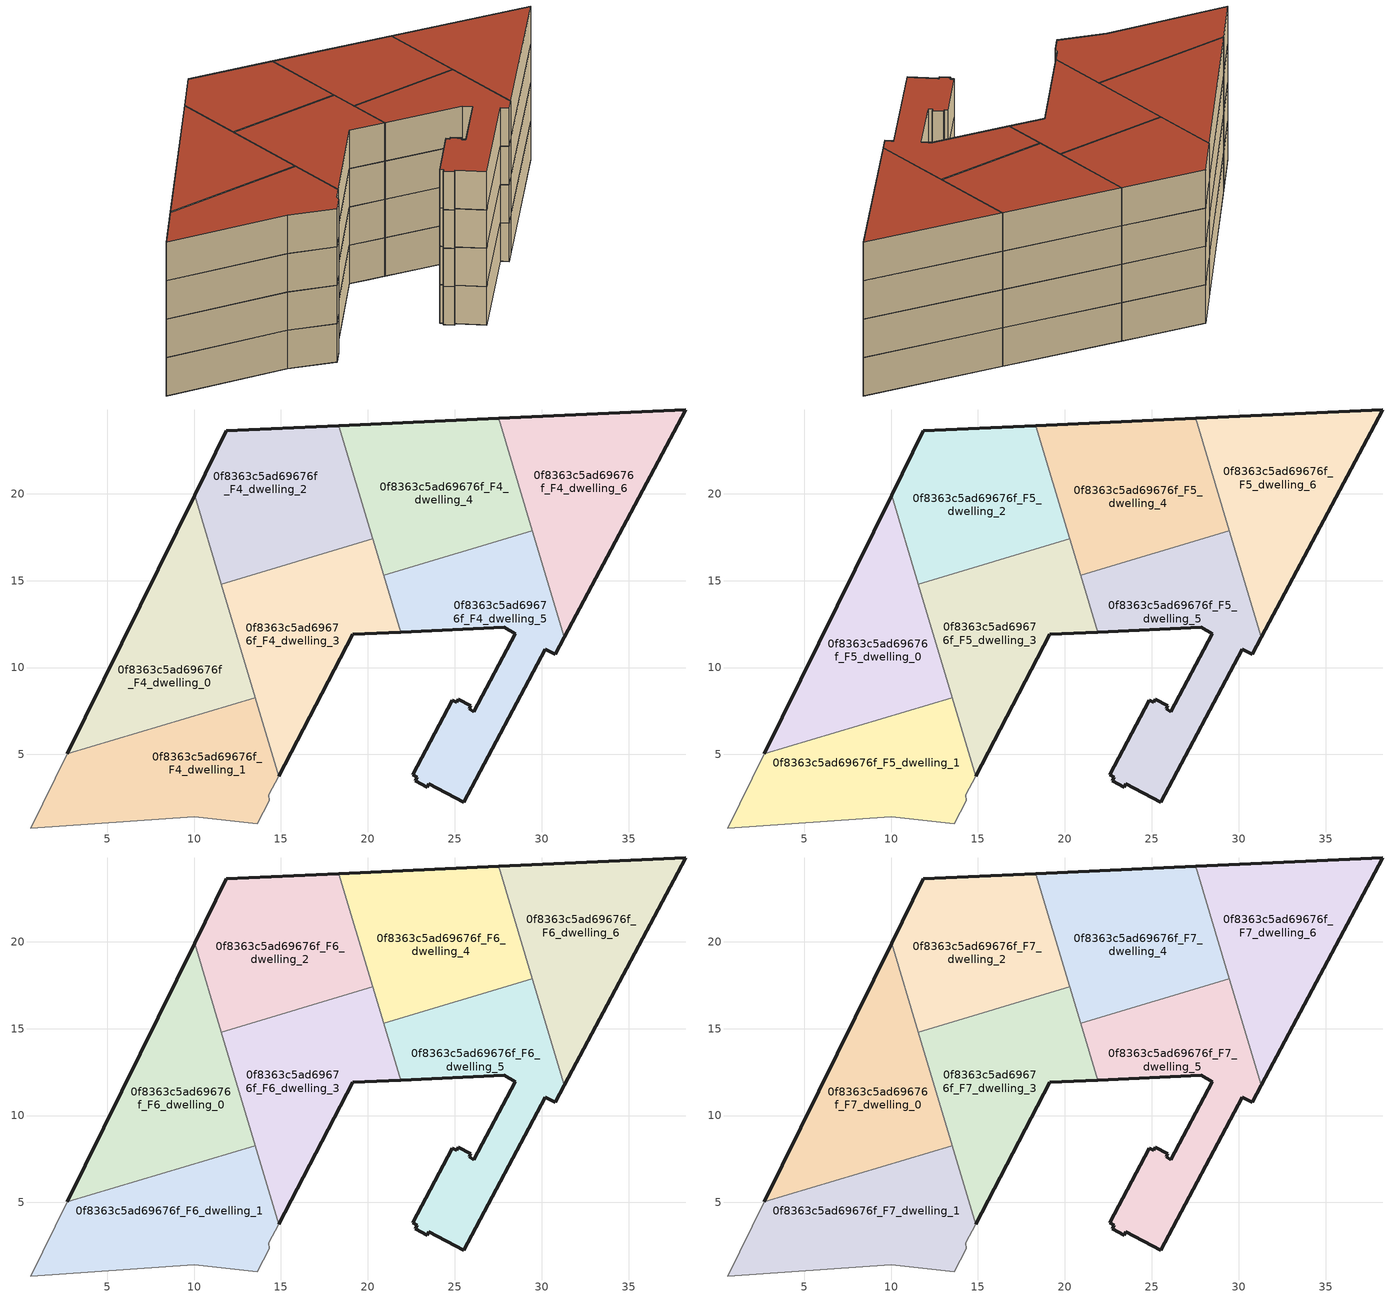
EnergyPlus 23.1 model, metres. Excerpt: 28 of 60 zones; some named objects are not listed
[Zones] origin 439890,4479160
0f8363c5ad69676f_F4_dwelling_0
 floor to 0f8363c5ad69676f_F3_dwelling_3 (EU_floor_Construction): 13.52,8.27 11.99,13.35 10.55,12.41 13.28,8.2 z12
 floor adiabatic (EU_floor_Construction): 13.28,8.2 10.55,12.41 11.99,13.35 13.52,8.27 10.03,19.92 2.71,5.03 z12
 wall outside (EU_wall_Construction): 2.71,5.03 10.03,19.92 z12:15
 wall to 0f8363c5ad69676f_F4_dwelling_1 (EU_wall_Construction): 13.52,8.27 2.71,5.03 z12:15
 wall to 0f8363c5ad69676f_F4_dwelling_3 (EU_wall_Construction): 11.56,14.8 13.52,8.27 z12:15
 wall to 0f8363c5ad69676f_F4_dwelling_2 (EU_wall_Construction): 10.03,19.92 11.56,14.8 z12:15
0f8363c5ad69676f_F4_dwelling_1
 floor to 0f8363c5ad69676f_F3_dwelling_1 (EU_floor_Construction): 13.64,1.02 14.31,2.33 14.31,2.68 14.87,3.75 13.76,7.46 13.28,8.2 10.03,7.22 0.87,1.29 0.62,0.77 10.02,1.4 z12
 floor to 0f8363c5ad69676f_F3_dwelling_0 (EU_floor_Construction): 10.03,7.22 2.71,5.03 0.87,1.29 z12
 floor to 0f8363c5ad69676f_F3_dwelling_3 (EU_floor_Construction): 13.76,7.46 13.52,8.27 13.28,8.2 z12
 wall adiabatic (EU_wall_Construction): 14.87,3.75 14.31,2.68 14.31,2.33 13.64,1.02 10.02,1.4 0.62,0.77 2.71,5.03 z12:15
 wall to 0f8363c5ad69676f_F4_dwelling_3 (EU_wall_Construction): 13.52,8.27 14.87,3.75 z12:15
0f8363c5ad69676f_F4_dwelling_2
 floor to 0f8363c5ad69676f_F3_dwelling_2 (EU_floor_Construction): 19.12,20.83 17.15,23.87 11.85,23.63 10.03,19.92 11.28,15.75 z12
 floor to 0f8363c5ad69676f_F3_dwelling_4 (EU_floor_Construction): 20.28,17.41 19.38,20.44 19.12,20.83 11.28,15.75 11.56,14.8 16.53,16.29 17.47,16.9 17.65,16.62 z12
 floor to 0f8363c5ad69676f_F3_dwelling_3 (EU_floor_Construction): 17.65,16.62 17.47,16.9 16.53,16.29 z12
 floor to 0f8363c5ad69676f_F3_dwelling_5 (EU_floor_Construction): 19.38,20.44 18.33,23.92 17.15,23.87 z12
 wall outside (EU_wall_Construction): 10.03,19.92 11.85,23.63 18.33,23.92 z12:15
 wall to 0f8363c5ad69676f_F4_dwelling_3 (EU_wall_Construction): 20.28,17.41 11.56,14.8 z12:15
 wall to 0f8363c5ad69676f_F4_dwelling_4 (EU_wall_Construction): 18.33,23.92 20.28,17.41 z12:15
0f8363c5ad69676f_F4_dwelling_3
 floor to 0f8363c5ad69676f_F3_dwelling_3 (EU_floor_Construction): 15.44,4.86 19.12,11.91 20.66,11.98 17.65,16.62 16.53,16.29 11.99,13.35 13.76,7.46 z12
 floor to 0f8363c5ad69676f_F3_dwelling_1 (EU_floor_Construction): 14.87,3.75 15.44,4.86 13.76,7.45 z12
 floor adiabatic (EU_floor_Construction): 21.89,12.03 20.28,17.41 17.65,16.62 20.66,11.98 z12
 floor to 0f8363c5ad69676f_F3_dwelling_4 (EU_floor_Construction): 16.53,16.29 11.56,14.8 11.99,13.35 z12
 wall outside (EU_wall_Construction): 21.89,12.03 19.12,11.91 14.87,3.75 z12:15
 wall to 0f8363c5ad69676f_F4_dwelling_5 (EU_wall_Construction): 20.91,15.32 21.89,12.03 z12:15
 wall to 0f8363c5ad69676f_F4_dwelling_4 (EU_wall_Construction): 20.28,17.41 20.91,15.32 z12:15
0f8363c5ad69676f_F4_dwelling_4
 floor to 0f8363c5ad69676f_F3_dwelling_5 (EU_floor_Construction): 27.13,17.18 29.25,18.56 28.53,20.99 26.39,24.29 18.33,23.92 19.38,20.44 22.41,15.77 z12
 floor to 0f8363c5ad69676f_F3_dwelling_6 (EU_floor_Construction): 29.46,17.88 29.25,18.56 27.13,17.18 z12
 floor to 0f8363c5ad69676f_F3_dwelling_7 (EU_floor_Construction): 28.53,20.99 27.53,24.34 26.39,24.29 z12
 floor adiabatic (EU_floor_Construction): 22.41,15.77 19.38,20.44 20.91,15.32 z12
 wall outside (EU_wall_Construction): 18.33,23.92 27.53,24.34 z12:15
 wall to 0f8363c5ad69676f_F4_dwelling_5 (EU_wall_Construction): 29.46,17.88 20.91,15.32 z12:15
 wall to 0f8363c5ad69676f_F4_dwelling_6 (EU_wall_Construction): 27.53,24.34 29.46,17.88 z12:15
0f8363c5ad69676f_F4_dwelling_5
 floor to 0f8363c5ad69676f_F3_dwelling_6 (EU_floor_Construction): 25.51,2.25 30.21,11.04 30.77,10.77 31.29,11.75 29.46,17.88 27.13,17.18 23.16,14.61 24.75,12.16 27.85,12.3 28.49,11.95 26.11,7.47 25.82,7.62 25.93,7.79 25.21,8.18 25.12,8 24.86,8.13 22.59,3.83 22.84,3.7 22.73,3.49 23.42,3.11 23.51,3.33 z12
 floor to 0f8363c5ad69676f_F3_dwelling_5 (EU_floor_Construction): 27.13,17.18 22.41,15.77 23.16,14.61 z12
 floor to 0f8363c5ad69676f_F3_dwelling_4 (EU_floor_Construction): 24.75,12.16 22.41,15.77 20.91,15.32 21.89,12.03 z12
 wall outside (EU_wall_Construction): 31.29,11.75 30.77,10.77 30.21,11.04 25.51,2.25 23.51,3.33 23.42,3.11 22.73,3.49 22.84,3.7 22.59,3.83 24.86,8.13 25.12,8 25.21,8.18 25.93,7.79 25.82,7.62 26.11,7.47 28.49,11.95 27.85,12.3 21.89,12.03 z12:15
 wall to 0f8363c5ad69676f_F4_dwelling_6 (EU_wall_Construction): 29.46,17.88 31.29,11.75 z12:15
0f8363c5ad69676f_F4_dwelling_6
 floor to 0f8363c5ad69676f_F3_dwelling_7 (EU_floor_Construction): 32.75,14.48 38.28,24.82 27.53,24.34 28.53,20.99 z12
 floor to 0f8363c5ad69676f_F3_dwelling_5 (EU_floor_Construction): 29.85,18.95 28.53,20.99 29.25,18.56 z12
 floor to 0f8363c5ad69676f_F3_dwelling_6 (EU_floor_Construction): 31.29,11.75 32.75,14.48 29.85,18.95 29.25,18.56 z12
 wall outside (EU_wall_Construction): 27.53,24.34 38.28,24.82 31.29,11.75 z12:15
0f8363c5ad69676f_F5_dwelling_0
 floor to 0f8363c5ad69676f_F4_dwelling_0 (EU_floor_Construction): 13.52,8.27 10.03,19.92 2.71,5.03 z15
 wall outside (EU_wall_Construction): 2.71,5.03 10.03,19.92 z15:18
 wall to 0f8363c5ad69676f_F5_dwelling_1 (EU_wall_Construction): 13.52,8.27 2.71,5.03 z15:18
 wall to 0f8363c5ad69676f_F5_dwelling_3 (EU_wall_Construction): 11.56,14.8 13.52,8.27 z15:18
 wall to 0f8363c5ad69676f_F5_dwelling_2 (EU_wall_Construction): 10.03,19.92 11.56,14.8 z15:18
0f8363c5ad69676f_F5_dwelling_1
 floor to 0f8363c5ad69676f_F4_dwelling_1 (EU_floor_Construction): 13.64,1.02 14.31,2.33 14.31,2.68 14.87,3.75 13.52,8.27 2.71,5.03 0.62,0.77 10.02,1.4 z15
 wall adiabatic (EU_wall_Construction): 14.87,3.75 14.31,2.68 14.31,2.33 13.64,1.02 10.02,1.4 0.62,0.77 2.71,5.03 z15:18
 wall to 0f8363c5ad69676f_F5_dwelling_3 (EU_wall_Construction): 13.52,8.27 14.87,3.75 z15:18
0f8363c5ad69676f_F5_dwelling_2
 floor to 0f8363c5ad69676f_F4_dwelling_2 (EU_floor_Construction): 20.28,17.41 18.33,23.92 11.85,23.63 10.03,19.92 11.56,14.8 z15
 wall outside (EU_wall_Construction): 10.03,19.92 11.85,23.63 18.33,23.92 z15:18
 wall to 0f8363c5ad69676f_F5_dwelling_3 (EU_wall_Construction): 20.28,17.41 11.56,14.8 z15:18
 wall to 0f8363c5ad69676f_F5_dwelling_4 (EU_wall_Construction): 18.33,23.92 20.28,17.41 z15:18
0f8363c5ad69676f_F5_dwelling_3
 floor to 0f8363c5ad69676f_F4_dwelling_3 (EU_floor_Construction): 14.87,3.75 19.12,11.91 21.89,12.03 20.28,17.41 11.56,14.8 z15
 wall outside (EU_wall_Construction): 21.89,12.03 19.12,11.91 14.87,3.75 z15:18
 wall to 0f8363c5ad69676f_F5_dwelling_5 (EU_wall_Construction): 20.91,15.32 21.89,12.03 z15:18
 wall to 0f8363c5ad69676f_F5_dwelling_4 (EU_wall_Construction): 20.28,17.41 20.91,15.32 z15:18
0f8363c5ad69676f_F5_dwelling_4
 floor to 0f8363c5ad69676f_F4_dwelling_4 (EU_floor_Construction): 29.46,17.88 27.53,24.34 18.33,23.92 20.91,15.32 z15
 wall outside (EU_wall_Construction): 18.33,23.92 27.53,24.34 z15:18
 wall to 0f8363c5ad69676f_F5_dwelling_5 (EU_wall_Construction): 29.46,17.88 20.91,15.32 z15:18
 wall to 0f8363c5ad69676f_F5_dwelling_6 (EU_wall_Construction): 27.53,24.34 29.46,17.88 z15:18
0f8363c5ad69676f_F5_dwelling_5
 floor to 0f8363c5ad69676f_F4_dwelling_5 (EU_floor_Construction): 25.51,2.25 30.21,11.04 30.77,10.77 31.29,11.75 29.46,17.88 20.91,15.32 21.89,12.03 27.85,12.3 28.49,11.95 26.11,7.47 25.82,7.62 25.93,7.79 25.21,8.18 25.12,8 24.86,8.13 22.59,3.83 22.84,3.7 22.73,3.49 23.42,3.11 23.51,3.33 z15
 wall outside (EU_wall_Construction): 31.29,11.75 30.77,10.77 30.21,11.04 25.51,2.25 23.51,3.33 23.42,3.11 22.73,3.49 22.84,3.7 22.59,3.83 24.86,8.13 25.12,8 25.21,8.18 25.93,7.79 25.82,7.62 26.11,7.47 28.49,11.95 27.85,12.3 21.89,12.03 z15:18
 wall to 0f8363c5ad69676f_F5_dwelling_6 (EU_wall_Construction): 29.46,17.88 31.29,11.75 z15:18
0f8363c5ad69676f_F5_dwelling_6
 floor to 0f8363c5ad69676f_F4_dwelling_6 (EU_floor_Construction): 31.29,11.75 38.28,24.82 27.53,24.34 z15
 wall outside (EU_wall_Construction): 27.53,24.34 38.28,24.82 31.29,11.75 z15:18
0f8363c5ad69676f_F6_dwelling_0
 floor to 0f8363c5ad69676f_F5_dwelling_0 (EU_floor_Construction): 13.52,8.27 10.03,19.92 2.71,5.03 z18
 wall outside (EU_wall_Construction): 2.71,5.03 10.03,19.92 z18:21
 wall to 0f8363c5ad69676f_F6_dwelling_1 (EU_wall_Construction): 13.52,8.27 2.71,5.03 z18:21
 wall to 0f8363c5ad69676f_F6_dwelling_3 (EU_wall_Construction): 11.56,14.8 13.52,8.27 z18:21
 wall to 0f8363c5ad69676f_F6_dwelling_2 (EU_wall_Construction): 10.03,19.92 11.56,14.8 z18:21
0f8363c5ad69676f_F6_dwelling_1
 floor to 0f8363c5ad69676f_F5_dwelling_1 (EU_floor_Construction): 13.64,1.02 14.31,2.33 14.31,2.68 14.87,3.75 13.52,8.27 2.71,5.03 0.62,0.77 10.02,1.4 z18
 wall adiabatic (EU_wall_Construction): 14.87,3.75 14.31,2.68 14.31,2.33 13.64,1.02 10.02,1.4 0.62,0.77 2.71,5.03 z18:21
 wall to 0f8363c5ad69676f_F6_dwelling_3 (EU_wall_Construction): 13.52,8.27 14.87,3.75 z18:21
0f8363c5ad69676f_F6_dwelling_2
 floor to 0f8363c5ad69676f_F5_dwelling_2 (EU_floor_Construction): 20.28,17.41 18.33,23.92 11.85,23.63 10.03,19.92 11.56,14.8 z18
 wall outside (EU_wall_Construction): 10.03,19.92 11.85,23.63 18.33,23.92 z18:21
 wall to 0f8363c5ad69676f_F6_dwelling_3 (EU_wall_Construction): 20.28,17.41 11.56,14.8 z18:21
 wall to 0f8363c5ad69676f_F6_dwelling_4 (EU_wall_Construction): 18.33,23.92 20.28,17.41 z18:21
0f8363c5ad69676f_F6_dwelling_3
 floor to 0f8363c5ad69676f_F5_dwelling_3 (EU_floor_Construction): 14.87,3.75 19.12,11.91 21.89,12.03 20.28,17.41 11.56,14.8 z18
 wall outside (EU_wall_Construction): 21.89,12.03 19.12,11.91 14.87,3.75 z18:21
 wall to 0f8363c5ad69676f_F6_dwelling_5 (EU_wall_Construction): 20.91,15.32 21.89,12.03 z18:21
 wall to 0f8363c5ad69676f_F6_dwelling_4 (EU_wall_Construction): 20.28,17.41 20.91,15.32 z18:21
0f8363c5ad69676f_F6_dwelling_4
 floor to 0f8363c5ad69676f_F5_dwelling_4 (EU_floor_Construction): 29.46,17.88 27.53,24.34 18.33,23.92 20.91,15.32 z18
 wall outside (EU_wall_Construction): 18.33,23.92 27.53,24.34 z18:21
 wall to 0f8363c5ad69676f_F6_dwelling_5 (EU_wall_Construction): 29.46,17.88 20.91,15.32 z18:21
 wall to 0f8363c5ad69676f_F6_dwelling_6 (EU_wall_Construction): 27.53,24.34 29.46,17.88 z18:21
0f8363c5ad69676f_F6_dwelling_5
 floor to 0f8363c5ad69676f_F5_dwelling_5 (EU_floor_Construction): 25.51,2.25 30.21,11.04 30.77,10.77 31.29,11.75 29.46,17.88 20.91,15.32 21.89,12.03 27.85,12.3 28.49,11.95 26.11,7.47 25.82,7.62 25.93,7.79 25.21,8.18 25.12,8 24.86,8.13 22.59,3.83 22.84,3.7 22.73,3.49 23.42,3.11 23.51,3.33 z18
 wall outside (EU_wall_Construction): 31.29,11.75 30.77,10.77 30.21,11.04 25.51,2.25 23.51,3.33 23.42,3.11 22.73,3.49 22.84,3.7 22.59,3.83 24.86,8.13 25.12,8 25.21,8.18 25.93,7.79 25.82,7.62 26.11,7.47 28.49,11.95 27.85,12.3 21.89,12.03 z18:21
 wall to 0f8363c5ad69676f_F6_dwelling_6 (EU_wall_Construction): 29.46,17.88 31.29,11.75 z18:21
0f8363c5ad69676f_F6_dwelling_6
 floor to 0f8363c5ad69676f_F5_dwelling_6 (EU_floor_Construction): 31.29,11.75 38.28,24.82 27.53,24.34 z18
 wall outside (EU_wall_Construction): 27.53,24.34 38.28,24.82 31.29,11.75 z18:21
0f8363c5ad69676f_F7_dwelling_0
 floor to 0f8363c5ad69676f_F6_dwelling_0 (EU_floor_Construction): 13.52,8.27 10.03,19.92 2.71,5.03 z21
 wall outside (EU_wall_Construction): 2.71,5.03 10.03,19.92 z21:24
 wall to 0f8363c5ad69676f_F7_dwelling_1 (EU_wall_Construction): 13.52,8.27 2.71,5.03 z21:24
 wall to 0f8363c5ad69676f_F7_dwelling_3 (EU_wall_Construction): 11.56,14.8 13.52,8.27 z21:24
 wall to 0f8363c5ad69676f_F7_dwelling_2 (EU_wall_Construction): 10.03,19.92 11.56,14.8 z21:24
 roof outside (EU_roof_Construction): 10.03,19.92 13.52,8.27 2.71,5.03 z24
0f8363c5ad69676f_F7_dwelling_1
 floor to 0f8363c5ad69676f_F6_dwelling_1 (EU_floor_Construction): 13.64,1.02 14.31,2.33 14.31,2.68 14.87,3.75 13.52,8.27 2.71,5.03 0.62,0.77 10.02,1.4 z21
 wall adiabatic (EU_wall_Construction): 14.87,3.75 14.31,2.68 14.31,2.33 13.64,1.02 10.02,1.4 0.62,0.77 2.71,5.03 z21:24
 wall to 0f8363c5ad69676f_F7_dwelling_3 (EU_wall_Construction): 13.52,8.27 14.87,3.75 z21:24
 roof outside (EU_roof_Construction): 13.52,8.27 14.87,3.75 14.31,2.68 14.31,2.33 13.64,1.02 10.02,1.4 0.62,0.77 2.71,5.03 z24
0f8363c5ad69676f_F7_dwelling_2
 floor to 0f8363c5ad69676f_F6_dwelling_2 (EU_floor_Construction): 20.28,17.41 18.33,23.92 11.85,23.63 10.03,19.92 11.56,14.8 z21
 wall outside (EU_wall_Construction): 10.03,19.92 11.85,23.63 18.33,23.92 z21:24
 wall to 0f8363c5ad69676f_F7_dwelling_3 (EU_wall_Construction): 20.28,17.41 11.56,14.8 z21:24
 wall to 0f8363c5ad69676f_F7_dwelling_4 (EU_wall_Construction): 18.33,23.92 20.28,17.41 z21:24
 roof outside (EU_roof_Construction): 18.33,23.92 20.28,17.41 11.56,14.8 10.03,19.92 11.85,23.63 z24
0f8363c5ad69676f_F7_dwelling_3
 floor to 0f8363c5ad69676f_F6_dwelling_3 (EU_floor_Construction): 14.87,3.75 19.12,11.91 21.89,12.03 20.28,17.41 11.56,14.8 z21
 wall outside (EU_wall_Construction): 21.89,12.03 19.12,11.91 14.87,3.75 z21:24
 wall to 0f8363c5ad69676f_F7_dwelling_5 (EU_wall_Construction): 20.91,15.32 21.89,12.03 z21:24
 wall to 0f8363c5ad69676f_F7_dwelling_4 (EU_wall_Construction): 20.28,17.41 20.91,15.32 z21:24
 roof outside (EU_roof_Construction): 20.28,17.41 21.89,12.03 19.12,11.91 14.87,3.75 11.56,14.8 z24
0f8363c5ad69676f_F7_dwelling_4
 floor to 0f8363c5ad69676f_F6_dwelling_4 (EU_floor_Construction): 29.46,17.88 27.53,24.34 18.33,23.92 20.91,15.32 z21
 wall outside (EU_wall_Construction): 18.33,23.92 27.53,24.34 z21:24
 wall to 0f8363c5ad69676f_F7_dwelling_5 (EU_wall_Construction): 29.46,17.88 20.91,15.32 z21:24
 wall to 0f8363c5ad69676f_F7_dwelling_6 (EU_wall_Construction): 27.53,24.34 29.46,17.88 z21:24
 roof outside (EU_roof_Construction): 27.53,24.34 29.46,17.88 20.91,15.32 18.33,23.92 z24
0f8363c5ad69676f_F7_dwelling_5
 floor to 0f8363c5ad69676f_F6_dwelling_5 (EU_floor_Construction): 25.51,2.25 30.21,11.04 30.77,10.77 31.29,11.75 29.46,17.88 20.91,15.32 21.89,12.03 27.85,12.3 28.49,11.95 26.11,7.47 25.82,7.62 25.93,7.79 25.21,8.18 25.12,8 24.86,8.13 22.59,3.83 22.84,3.7 22.73,3.49 23.42,3.11 23.51,3.33 z21
 wall outside (EU_wall_Construction): 31.29,11.75 30.77,10.77 30.21,11.04 25.51,2.25 23.51,3.33 23.42,3.11 22.73,3.49 22.84,3.7 22.59,3.83 24.86,8.13 25.12,8 25.21,8.18 25.93,7.79 25.82,7.62 26.11,7.47 28.49,11.95 27.85,12.3 21.89,12.03 z21:24
 wall to 0f8363c5ad69676f_F7_dwelling_6 (EU_wall_Construction): 29.46,17.88 31.29,11.75 z21:24
 roof outside (EU_roof_Construction): 29.46,17.88 31.29,11.75 30.77,10.77 30.21,11.04 25.51,2.25 23.51,3.33 23.42,3.11 22.73,3.49 22.84,3.7 22.59,3.83 24.86,8.13 25.12,8 25.21,8.18 25.93,7.79 25.82,7.62 26.11,7.47 28.49,11.95 27.85,12.3 21.89,12.03 20.91,15.32 z24
0f8363c5ad69676f_F7_dwelling_6
 floor to 0f8363c5ad69676f_F6_dwelling_6 (EU_floor_Construction): 31.29,11.75 38.28,24.82 27.53,24.34 z21
 wall outside (EU_wall_Construction): 27.53,24.34 38.28,24.82 31.29,11.75 z21:24
 roof outside (EU_roof_Construction): 38.28,24.82 31.29,11.75 27.53,24.34 z24
[Building]
EU S2 Campaign: North Axis=0; Terrain=City; Solar Distribution=FullExterior
[Site:Location]
Madrid: Latitude=40.5; Longitude=-3.5; Time Zone=1; Elevation=609
[SizingPeriod:WeatherFileDays]
AnnualSizingPeriod: Begin Month=1; Begin Day of Month=1; End Month=12; End Day of Month=31; Day of Week for Start Day=Monday; Use Weather File Daylight Saving Period=No; Use Weather File Rain and Snow Indicators=No
[MATERIAL]
EU_InternalMass_Material: Roughness=MediumRough; Thickness=0.1; Conductivity=1; Density=1800; Specific Heat=900; Thermal Absorptance=0.9; Solar Absorptance=0.7; Visible Absorptance=0.7
[MATERIAL:NOMASS] Roughness=MediumRough; Thermal Absorptance=0.9; Solar Absorptance=0.7; Visible Absorptance=0.7
Name | Thermal Resistance
EU_wall_NoMass; EU_roof_NoMass | 2.16768
EU_floor_NoMass | 1.14339
[CONSTRUCTION]
EU_wall_Construction: EU_wall_NoMass
EU_roof_Construction: EU_roof_NoMass
EU_floor_Construction: EU_floor_NoMass
EU_InternalMass_Construction: EU_InternalMass_Material
[ZONE] Type=1; Multiplier=1; Ceiling Height=autocalculate; Floor Area=autocalculate; Part of Total Floor Area=Yes
Name | Volume
0f8363c5ad69676f_F4_dwelling_0; 0f8363c5ad69676f_F5_dwelling_0; 0f8363c5ad69676f_F6_dwelling_0; 0f8363c5ad69676f_F7_dwelling_0 | 205.76
0f8363c5ad69676f_F4_dwelling_1; 0f8363c5ad69676f_F5_dwelling_1; 0f8363c5ad69676f_F6_dwelling_1; 0f8363c5ad69676f_F7_dwelling_1 | 205.749
0f8363c5ad69676f_F4_dwelling_2; 0f8363c5ad69676f_F5_dwelling_2; 0f8363c5ad69676f_F6_dwelling_2; 0f8363c5ad69676f_F7_dwelling_2 | 201.169
0f8363c5ad69676f_F4_dwelling_3; 0f8363c5ad69676f_F5_dwelling_3; 0f8363c5ad69676f_F6_dwelling_3; 0f8363c5ad69676f_F7_dwelling_3 | 201.17
0f8363c5ad69676f_F4_dwelling_4; 0f8363c5ad69676f_F5_dwelling_4; 0f8363c5ad69676f_F6_dwelling_4; 0f8363c5ad69676f_F7_dwelling_4 | 210.352
0f8363c5ad69676f_F4_dwelling_5; 0f8363c5ad69676f_F5_dwelling_5; 0f8363c5ad69676f_F6_dwelling_5; 0f8363c5ad69676f_F7_dwelling_5 | 210.359
0f8363c5ad69676f_F4_dwelling_6; 0f8363c5ad69676f_F5_dwelling_6; 0f8363c5ad69676f_F6_dwelling_6; 0f8363c5ad69676f_F7_dwelling_6 | 205.752
[INTERNALMASS] Construction=EU_InternalMass_Construction
Name | Zone or ZoneList | Surface Area
0f8363c5ad69676f_F4_dwelling_0_EU_InternalMass | 0f8363c5ad69676f_F4_dwelling_0 | 68.5925
0f8363c5ad69676f_F4_dwelling_1_EU_InternalMass | 0f8363c5ad69676f_F4_dwelling_1 | 68.5826
0f8363c5ad69676f_F4_dwelling_2_EU_InternalMass | 0f8363c5ad69676f_F4_dwelling_2 | 67.0571
0f8363c5ad69676f_F4_dwelling_3_EU_InternalMass | 0f8363c5ad69676f_F4_dwelling_3 | 67.0562
0f8363c5ad69676f_F4_dwelling_4_EU_InternalMass | 0f8363c5ad69676f_F4_dwelling_4 | 70.1163
0f8363c5ad69676f_F4_dwelling_5_EU_InternalMass | 0f8363c5ad69676f_F4_dwelling_5 | 70.1215
0f8363c5ad69676f_F4_dwelling_6_EU_InternalMass | 0f8363c5ad69676f_F4_dwelling_6 | 68.5842
0f8363c5ad69676f_F5_dwelling_0_EU_InternalMass | 0f8363c5ad69676f_F5_dwelling_0 | 68.5925
0f8363c5ad69676f_F5_dwelling_1_EU_InternalMass | 0f8363c5ad69676f_F5_dwelling_1 | 68.5826
0f8363c5ad69676f_F5_dwelling_2_EU_InternalMass | 0f8363c5ad69676f_F5_dwelling_2 | 67.0571
0f8363c5ad69676f_F5_dwelling_3_EU_InternalMass | 0f8363c5ad69676f_F5_dwelling_3 | 67.0562
0f8363c5ad69676f_F5_dwelling_4_EU_InternalMass | 0f8363c5ad69676f_F5_dwelling_4 | 70.1163
0f8363c5ad69676f_F5_dwelling_5_EU_InternalMass | 0f8363c5ad69676f_F5_dwelling_5 | 70.1215
0f8363c5ad69676f_F5_dwelling_6_EU_InternalMass | 0f8363c5ad69676f_F5_dwelling_6 | 68.5842
0f8363c5ad69676f_F6_dwelling_0_EU_InternalMass | 0f8363c5ad69676f_F6_dwelling_0 | 68.5925
0f8363c5ad69676f_F6_dwelling_1_EU_InternalMass | 0f8363c5ad69676f_F6_dwelling_1 | 68.5826
0f8363c5ad69676f_F6_dwelling_2_EU_InternalMass | 0f8363c5ad69676f_F6_dwelling_2 | 67.0571
0f8363c5ad69676f_F6_dwelling_3_EU_InternalMass | 0f8363c5ad69676f_F6_dwelling_3 | 67.0562
0f8363c5ad69676f_F6_dwelling_4_EU_InternalMass | 0f8363c5ad69676f_F6_dwelling_4 | 70.1163
0f8363c5ad69676f_F6_dwelling_5_EU_InternalMass | 0f8363c5ad69676f_F6_dwelling_5 | 70.1215
0f8363c5ad69676f_F6_dwelling_6_EU_InternalMass | 0f8363c5ad69676f_F6_dwelling_6 | 68.5842
0f8363c5ad69676f_F7_dwelling_0_EU_InternalMass | 0f8363c5ad69676f_F7_dwelling_0 | 68.5925
0f8363c5ad69676f_F7_dwelling_1_EU_InternalMass | 0f8363c5ad69676f_F7_dwelling_1 | 68.5826
0f8363c5ad69676f_F7_dwelling_2_EU_InternalMass | 0f8363c5ad69676f_F7_dwelling_2 | 67.0571
0f8363c5ad69676f_F7_dwelling_3_EU_InternalMass | 0f8363c5ad69676f_F7_dwelling_3 | 67.0562
0f8363c5ad69676f_F7_dwelling_4_EU_InternalMass | 0f8363c5ad69676f_F7_dwelling_4 | 70.1163
0f8363c5ad69676f_F7_dwelling_5_EU_InternalMass | 0f8363c5ad69676f_F7_dwelling_5 | 70.1215
0f8363c5ad69676f_F7_dwelling_6_EU_InternalMass | 0f8363c5ad69676f_F7_dwelling_6 | 68.5842
[OTHEREQUIPMENT] Fuel Type=Electricity; Design Level Calculation Method=Watts/Area; Power per Zone Floor Area=1; Fraction Latent=0; Fraction Radiant=0; Fraction Lost=0; Carbon Dioxide Generation Rate=0; EndUse Subcategory=EU_Step8_InternalGains
Name | Zone or ZoneList or Space or SpaceList | Schedule
EU_Step8_InternalGain_0f8363c5ad69676f_F4_dwelling_0_f000 | 0f8363c5ad69676f_F4_dwelling_0 | EU_Step8_GainSchedule_0f8363c5ad69676f_F4_dwelling_0_f000
EU_Step8_InternalGain_0f8363c5ad69676f_F4_dwelling_1_f000 | 0f8363c5ad69676f_F4_dwelling_1 | EU_Step8_GainSchedule_0f8363c5ad69676f_F4_dwelling_1_f000
EU_Step8_InternalGain_0f8363c5ad69676f_F4_dwelling_2_f000 | 0f8363c5ad69676f_F4_dwelling_2 | EU_Step8_GainSchedule_0f8363c5ad69676f_F4_dwelling_2_f000
EU_Step8_InternalGain_0f8363c5ad69676f_F4_dwelling_3_f000 | 0f8363c5ad69676f_F4_dwelling_3 | EU_Step8_GainSchedule_0f8363c5ad69676f_F4_dwelling_3_f000
EU_Step8_InternalGain_0f8363c5ad69676f_F4_dwelling_4_f000 | 0f8363c5ad69676f_F4_dwelling_4 | EU_Step8_GainSchedule_0f8363c5ad69676f_F4_dwelling_4_f000
EU_Step8_InternalGain_0f8363c5ad69676f_F4_dwelling_5_f000 | 0f8363c5ad69676f_F4_dwelling_5 | EU_Step8_GainSchedule_0f8363c5ad69676f_F4_dwelling_5_f000
EU_Step8_InternalGain_0f8363c5ad69676f_F4_dwelling_6_f000 | 0f8363c5ad69676f_F4_dwelling_6 | EU_Step8_GainSchedule_0f8363c5ad69676f_F4_dwelling_6_f000
EU_Step8_InternalGain_0f8363c5ad69676f_F5_dwelling_0_f000 | 0f8363c5ad69676f_F5_dwelling_0 | EU_Step8_GainSchedule_0f8363c5ad69676f_F5_dwelling_0_f000
EU_Step8_InternalGain_0f8363c5ad69676f_F5_dwelling_1_f000 | 0f8363c5ad69676f_F5_dwelling_1 | EU_Step8_GainSchedule_0f8363c5ad69676f_F5_dwelling_1_f000
EU_Step8_InternalGain_0f8363c5ad69676f_F5_dwelling_2_f000 | 0f8363c5ad69676f_F5_dwelling_2 | EU_Step8_GainSchedule_0f8363c5ad69676f_F5_dwelling_2_f000
EU_Step8_InternalGain_0f8363c5ad69676f_F5_dwelling_3_f000 | 0f8363c5ad69676f_F5_dwelling_3 | EU_Step8_GainSchedule_0f8363c5ad69676f_F5_dwelling_3_f000
EU_Step8_InternalGain_0f8363c5ad69676f_F5_dwelling_4_f000 | 0f8363c5ad69676f_F5_dwelling_4 | EU_Step8_GainSchedule_0f8363c5ad69676f_F5_dwelling_4_f000
EU_Step8_InternalGain_0f8363c5ad69676f_F5_dwelling_5_f000 | 0f8363c5ad69676f_F5_dwelling_5 | EU_Step8_GainSchedule_0f8363c5ad69676f_F5_dwelling_5_f000
EU_Step8_InternalGain_0f8363c5ad69676f_F5_dwelling_6_f000 | 0f8363c5ad69676f_F5_dwelling_6 | EU_Step8_GainSchedule_0f8363c5ad69676f_F5_dwelling_6_f000
EU_Step8_InternalGain_0f8363c5ad69676f_F6_dwelling_0_f000 | 0f8363c5ad69676f_F6_dwelling_0 | EU_Step8_GainSchedule_0f8363c5ad69676f_F6_dwelling_0_f000
EU_Step8_InternalGain_0f8363c5ad69676f_F6_dwelling_1_f000 | 0f8363c5ad69676f_F6_dwelling_1 | EU_Step8_GainSchedule_0f8363c5ad69676f_F6_dwelling_1_f000
EU_Step8_InternalGain_0f8363c5ad69676f_F6_dwelling_2_f000 | 0f8363c5ad69676f_F6_dwelling_2 | EU_Step8_GainSchedule_0f8363c5ad69676f_F6_dwelling_2_f000
EU_Step8_InternalGain_0f8363c5ad69676f_F6_dwelling_3_f000 | 0f8363c5ad69676f_F6_dwelling_3 | EU_Step8_GainSchedule_0f8363c5ad69676f_F6_dwelling_3_f000
EU_Step8_InternalGain_0f8363c5ad69676f_F6_dwelling_4_f000 | 0f8363c5ad69676f_F6_dwelling_4 | EU_Step8_GainSchedule_0f8363c5ad69676f_F6_dwelling_4_f000
EU_Step8_InternalGain_0f8363c5ad69676f_F6_dwelling_5_f000 | 0f8363c5ad69676f_F6_dwelling_5 | EU_Step8_GainSchedule_0f8363c5ad69676f_F6_dwelling_5_f000
EU_Step8_InternalGain_0f8363c5ad69676f_F6_dwelling_6_f000 | 0f8363c5ad69676f_F6_dwelling_6 | EU_Step8_GainSchedule_0f8363c5ad69676f_F6_dwelling_6_f000
EU_Step8_InternalGain_0f8363c5ad69676f_F7_dwelling_0_f000 | 0f8363c5ad69676f_F7_dwelling_0 | EU_Step8_GainSchedule_0f8363c5ad69676f_F7_dwelling_0_f000
EU_Step8_InternalGain_0f8363c5ad69676f_F7_dwelling_1_f000 | 0f8363c5ad69676f_F7_dwelling_1 | EU_Step8_GainSchedule_0f8363c5ad69676f_F7_dwelling_1_f000
EU_Step8_InternalGain_0f8363c5ad69676f_F7_dwelling_2_f000 | 0f8363c5ad69676f_F7_dwelling_2 | EU_Step8_GainSchedule_0f8363c5ad69676f_F7_dwelling_2_f000
EU_Step8_InternalGain_0f8363c5ad69676f_F7_dwelling_3_f000 | 0f8363c5ad69676f_F7_dwelling_3 | EU_Step8_GainSchedule_0f8363c5ad69676f_F7_dwelling_3_f000
EU_Step8_InternalGain_0f8363c5ad69676f_F7_dwelling_4_f000 | 0f8363c5ad69676f_F7_dwelling_4 | EU_Step8_GainSchedule_0f8363c5ad69676f_F7_dwelling_4_f000
EU_Step8_InternalGain_0f8363c5ad69676f_F7_dwelling_5_f000 | 0f8363c5ad69676f_F7_dwelling_5 | EU_Step8_GainSchedule_0f8363c5ad69676f_F7_dwelling_5_f000
EU_Step8_InternalGain_0f8363c5ad69676f_F7_dwelling_6_f000 | 0f8363c5ad69676f_F7_dwelling_6 | EU_Step8_GainSchedule_0f8363c5ad69676f_F7_dwelling_6_f000
[ZONEVENTILATION:DESIGNFLOWRATE] Schedule=EU_AlwaysOn; Design Flow Rate Calculation Method=AirChanges/Hour; Air Changes per Hour=0.480546; Ventilation Type=Natural; Fan Pressure Rise=0; Fan Total Efficiency=1; Constant Term Coefficient=1; Temperature Term Coefficient=0; Velocity Term Coefficient=0; Velocity Squared Term Coefficient=0; Minimum Indoor Temperature=-100; Maximum Indoor Temperature=100; Delta Temperature=-100; Minimum Outdoor Temperature=-100; Maximum Outdoor Temperature=100; Maximum Wind Speed=40
Name | Zone or ZoneList or Space or SpaceList
EU_ConstantAir_0f8363c5ad69676f_F4_dwelling_0 | 0f8363c5ad69676f_F4_dwelling_0
EU_ConstantAir_0f8363c5ad69676f_F4_dwelling_1 | 0f8363c5ad69676f_F4_dwelling_1
EU_ConstantAir_0f8363c5ad69676f_F4_dwelling_2 | 0f8363c5ad69676f_F4_dwelling_2
EU_ConstantAir_0f8363c5ad69676f_F4_dwelling_3 | 0f8363c5ad69676f_F4_dwelling_3
EU_ConstantAir_0f8363c5ad69676f_F4_dwelling_4 | 0f8363c5ad69676f_F4_dwelling_4
EU_ConstantAir_0f8363c5ad69676f_F4_dwelling_5 | 0f8363c5ad69676f_F4_dwelling_5
EU_ConstantAir_0f8363c5ad69676f_F4_dwelling_6 | 0f8363c5ad69676f_F4_dwelling_6
EU_ConstantAir_0f8363c5ad69676f_F5_dwelling_0 | 0f8363c5ad69676f_F5_dwelling_0
EU_ConstantAir_0f8363c5ad69676f_F5_dwelling_1 | 0f8363c5ad69676f_F5_dwelling_1
EU_ConstantAir_0f8363c5ad69676f_F5_dwelling_2 | 0f8363c5ad69676f_F5_dwelling_2
EU_ConstantAir_0f8363c5ad69676f_F5_dwelling_3 | 0f8363c5ad69676f_F5_dwelling_3
EU_ConstantAir_0f8363c5ad69676f_F5_dwelling_4 | 0f8363c5ad69676f_F5_dwelling_4
EU_ConstantAir_0f8363c5ad69676f_F5_dwelling_5 | 0f8363c5ad69676f_F5_dwelling_5
EU_ConstantAir_0f8363c5ad69676f_F5_dwelling_6 | 0f8363c5ad69676f_F5_dwelling_6
EU_ConstantAir_0f8363c5ad69676f_F6_dwelling_0 | 0f8363c5ad69676f_F6_dwelling_0
EU_ConstantAir_0f8363c5ad69676f_F6_dwelling_1 | 0f8363c5ad69676f_F6_dwelling_1
EU_ConstantAir_0f8363c5ad69676f_F6_dwelling_2 | 0f8363c5ad69676f_F6_dwelling_2
EU_ConstantAir_0f8363c5ad69676f_F6_dwelling_3 | 0f8363c5ad69676f_F6_dwelling_3
EU_ConstantAir_0f8363c5ad69676f_F6_dwelling_4 | 0f8363c5ad69676f_F6_dwelling_4
EU_ConstantAir_0f8363c5ad69676f_F6_dwelling_5 | 0f8363c5ad69676f_F6_dwelling_5
EU_ConstantAir_0f8363c5ad69676f_F6_dwelling_6 | 0f8363c5ad69676f_F6_dwelling_6
EU_ConstantAir_0f8363c5ad69676f_F7_dwelling_0 | 0f8363c5ad69676f_F7_dwelling_0
EU_ConstantAir_0f8363c5ad69676f_F7_dwelling_1 | 0f8363c5ad69676f_F7_dwelling_1
EU_ConstantAir_0f8363c5ad69676f_F7_dwelling_2 | 0f8363c5ad69676f_F7_dwelling_2
EU_ConstantAir_0f8363c5ad69676f_F7_dwelling_3 | 0f8363c5ad69676f_F7_dwelling_3
EU_ConstantAir_0f8363c5ad69676f_F7_dwelling_4 | 0f8363c5ad69676f_F7_dwelling_4
EU_ConstantAir_0f8363c5ad69676f_F7_dwelling_5 | 0f8363c5ad69676f_F7_dwelling_5
EU_ConstantAir_0f8363c5ad69676f_F7_dwelling_6 | 0f8363c5ad69676f_F7_dwelling_6
[HVACTEMPLATE:THERMOSTAT] Constant Heating Setpoint=20; Constant Cooling Setpoint=50
EU_HeatOnly_0f8363c5ad69676f_F4_dwelling_1; EU_HeatOnly_0f8363c5ad69676f_F4_dwelling_2; EU_HeatOnly_0f8363c5ad69676f_F4_dwelling_3; EU_HeatOnly_0f8363c5ad69676f_F4_dwelling_4; EU_HeatOnly_0f8363c5ad69676f_F4_dwelling_5; EU_HeatOnly_0f8363c5ad69676f_F4_dwelling_6; EU_HeatOnly_0f8363c5ad69676f_F5_dwelling_0; EU_HeatOnly_0f8363c5ad69676f_F5_dwelling_1; EU_HeatOnly_0f8363c5ad69676f_F5_dwelling_2; EU_HeatOnly_0f8363c5ad69676f_F5_dwelling_3; EU_HeatOnly_0f8363c5ad69676f_F5_dwelling_4; EU_HeatOnly_0f8363c5ad69676f_F5_dwelling_5; EU_HeatOnly_0f8363c5ad69676f_F5_dwelling_6; EU_HeatOnly_0f8363c5ad69676f_F6_dwelling_0; EU_HeatOnly_0f8363c5ad69676f_F6_dwelling_1; EU_HeatOnly_0f8363c5ad69676f_F6_dwelling_2; EU_HeatOnly_0f8363c5ad69676f_F6_dwelling_3; EU_HeatOnly_0f8363c5ad69676f_F6_dwelling_4; EU_HeatOnly_0f8363c5ad69676f_F6_dwelling_5; EU_HeatOnly_0f8363c5ad69676f_F6_dwelling_6; EU_HeatOnly_0f8363c5ad69676f_F7_dwelling_0; EU_HeatOnly_0f8363c5ad69676f_F7_dwelling_1; EU_HeatOnly_0f8363c5ad69676f_F7_dwelling_2; EU_HeatOnly_0f8363c5ad69676f_F7_dwelling_3; EU_HeatOnly_0f8363c5ad69676f_F7_dwelling_4; EU_HeatOnly_0f8363c5ad69676f_F7_dwelling_5; EU_HeatOnly_0f8363c5ad69676f_F7_dwelling_6
[HVACTEMPLATE:ZONE:IDEALLOADSAIRSYSTEM] System Availability Schedule=EU_AlwaysOn; Maximum Heating Supply Air Temperature=50; Minimum Cooling Supply Air Temperature=13; Maximum Heating Supply Air Humidity Ratio=0.0156; Minimum Cooling Supply Air Humidity Ratio=0.0077; Heating Limit=NoLimit; Cooling Limit=NoLimit; Heating Availability Schedule=EU_AlwaysOn; Cooling Availability Schedule=EU_CoolingOff; Dehumidification Control Type=ConstantSensibleHeatRatio; Cooling Sensible Heat Ratio=0.7; Dehumidification Setpoint=60; Humidification Control Type=None; Humidification Setpoint=30; Outdoor Air Method=None; Outdoor Air Flow Rate per Person=0.00944; Outdoor Air Flow Rate per Zone Floor Area=0; Outdoor Air Flow Rate per Zone=0; Demand Controlled Ventilation Type=None; Outdoor Air Economizer Type=NoEconomizer; Heat Recovery Type=None; Sensible Heat Recovery Effectiveness=0.7; Latent Heat Recovery Effectiveness=0.65
Name | Template Thermostat
0f8363c5ad69676f_F4_dwelling_0 | EU_HeatOnly_0f8363c5ad69676f_F4_dwelling_0
0f8363c5ad69676f_F4_dwelling_1 | EU_HeatOnly_0f8363c5ad69676f_F4_dwelling_1
0f8363c5ad69676f_F4_dwelling_2 | EU_HeatOnly_0f8363c5ad69676f_F4_dwelling_2
0f8363c5ad69676f_F4_dwelling_3 | EU_HeatOnly_0f8363c5ad69676f_F4_dwelling_3
0f8363c5ad69676f_F4_dwelling_4 | EU_HeatOnly_0f8363c5ad69676f_F4_dwelling_4
0f8363c5ad69676f_F4_dwelling_5 | EU_HeatOnly_0f8363c5ad69676f_F4_dwelling_5
0f8363c5ad69676f_F4_dwelling_6 | EU_HeatOnly_0f8363c5ad69676f_F4_dwelling_6
0f8363c5ad69676f_F5_dwelling_0 | EU_HeatOnly_0f8363c5ad69676f_F5_dwelling_0
0f8363c5ad69676f_F5_dwelling_1 | EU_HeatOnly_0f8363c5ad69676f_F5_dwelling_1
0f8363c5ad69676f_F5_dwelling_2 | EU_HeatOnly_0f8363c5ad69676f_F5_dwelling_2
0f8363c5ad69676f_F5_dwelling_3 | EU_HeatOnly_0f8363c5ad69676f_F5_dwelling_3
0f8363c5ad69676f_F5_dwelling_4 | EU_HeatOnly_0f8363c5ad69676f_F5_dwelling_4
0f8363c5ad69676f_F5_dwelling_5 | EU_HeatOnly_0f8363c5ad69676f_F5_dwelling_5
0f8363c5ad69676f_F5_dwelling_6 | EU_HeatOnly_0f8363c5ad69676f_F5_dwelling_6
0f8363c5ad69676f_F6_dwelling_0 | EU_HeatOnly_0f8363c5ad69676f_F6_dwelling_0
0f8363c5ad69676f_F6_dwelling_1 | EU_HeatOnly_0f8363c5ad69676f_F6_dwelling_1
0f8363c5ad69676f_F6_dwelling_2 | EU_HeatOnly_0f8363c5ad69676f_F6_dwelling_2
0f8363c5ad69676f_F6_dwelling_3 | EU_HeatOnly_0f8363c5ad69676f_F6_dwelling_3
0f8363c5ad69676f_F6_dwelling_4 | EU_HeatOnly_0f8363c5ad69676f_F6_dwelling_4
0f8363c5ad69676f_F6_dwelling_5 | EU_HeatOnly_0f8363c5ad69676f_F6_dwelling_5
0f8363c5ad69676f_F6_dwelling_6 | EU_HeatOnly_0f8363c5ad69676f_F6_dwelling_6
0f8363c5ad69676f_F7_dwelling_0 | EU_HeatOnly_0f8363c5ad69676f_F7_dwelling_0
0f8363c5ad69676f_F7_dwelling_1 | EU_HeatOnly_0f8363c5ad69676f_F7_dwelling_1
0f8363c5ad69676f_F7_dwelling_2 | EU_HeatOnly_0f8363c5ad69676f_F7_dwelling_2
0f8363c5ad69676f_F7_dwelling_3 | EU_HeatOnly_0f8363c5ad69676f_F7_dwelling_3
0f8363c5ad69676f_F7_dwelling_4 | EU_HeatOnly_0f8363c5ad69676f_F7_dwelling_4
0f8363c5ad69676f_F7_dwelling_5 | EU_HeatOnly_0f8363c5ad69676f_F7_dwelling_5
0f8363c5ad69676f_F7_dwelling_6 | EU_HeatOnly_0f8363c5ad69676f_F7_dwelling_6
[SIZING:ZONE] Zone Cooling Design Supply Air Temperature Input Method=SupplyAirTemperature; Zone Cooling Design Supply Air Temperature=13; Zone Heating Design Supply Air Temperature Input Method=SupplyAirTemperature; Zone Heating Design Supply Air Temperature=50; Zone Cooling Design Supply Air Humidity Ratio=0.008; Zone Heating Design Supply Air Humidity Ratio=0.008; Cooling Design Air Flow Method=DesignDay; Cooling Design Air Flow Rate=0; Cooling Minimum Air Flow per Zone Floor Area=0.000762; Cooling Minimum Air Flow=0; Cooling Minimum Air Flow Fraction=0.2; Heating Design Air Flow Method=DesignDay; Heating Design Air Flow Rate=0; Heating Maximum Air Flow per Zone Floor Area=0.002032; Heating Maximum Air Flow=0.141576; Heating Maximum Air Flow Fraction=0.3; Account for Dedicated Outdoor Air System=No; Dedicated Outdoor Air System Control Strategy=NeutralSupplyAir; Dedicated Outdoor Air Low Setpoint Temperature for Design=autosize; Dedicated Outdoor Air High Setpoint Temperature for Design=autosize; Zone Load Sizing Method=Sensible Load Only No Latent Load; Zone Latent Cooling Design Supply Air Humidity Ratio Input Method=HumidityRatioDifference; Zone Cooling Design Supply Air Humidity Ratio Difference=0.005; Zone Latent Heating Design Supply Air Humidity Ratio Input Method=HumidityRatioDifference; Zone Humidification Design Supply Air Humidity Ratio Difference=0.005
0f8363c5ad69676f_F4_dwelling_0; 0f8363c5ad69676f_F4_dwelling_1; 0f8363c5ad69676f_F4_dwelling_2; 0f8363c5ad69676f_F4_dwelling_3; 0f8363c5ad69676f_F4_dwelling_4; 0f8363c5ad69676f_F4_dwelling_5; 0f8363c5ad69676f_F4_dwelling_6; 0f8363c5ad69676f_F5_dwelling_0; 0f8363c5ad69676f_F5_dwelling_1; 0f8363c5ad69676f_F5_dwelling_2; 0f8363c5ad69676f_F5_dwelling_3; 0f8363c5ad69676f_F5_dwelling_4; 0f8363c5ad69676f_F5_dwelling_5; 0f8363c5ad69676f_F5_dwelling_6; 0f8363c5ad69676f_F6_dwelling_0; 0f8363c5ad69676f_F6_dwelling_1; 0f8363c5ad69676f_F6_dwelling_2; 0f8363c5ad69676f_F6_dwelling_3; 0f8363c5ad69676f_F6_dwelling_4; 0f8363c5ad69676f_F6_dwelling_5; 0f8363c5ad69676f_F6_dwelling_6; 0f8363c5ad69676f_F7_dwelling_0; 0f8363c5ad69676f_F7_dwelling_1; 0f8363c5ad69676f_F7_dwelling_2; 0f8363c5ad69676f_F7_dwelling_3; 0f8363c5ad69676f_F7_dwelling_4; 0f8363c5ad69676f_F7_dwelling_5; 0f8363c5ad69676f_F7_dwelling_6
[SCHEDULE:CONSTANT]
Name | Hourly Value
EU_AlwaysOn | 1
EU_CoolingOff | 0
[SCHEDULE:FILE] Column Number=1; Rows to Skip at Top=0; Number of Hours of Data=8760; Column Separator=Comma; Interpolate to Timestep=No; Minutes per Item=60; Adjust Schedule for Daylight Savings=Yes
Name | File
EU_Step8_GainSchedule_0f8363c5ad69676f_F4_dwelling_0_f000 | ../../schedules/0f8363c5ad69676f/0f8363c5ad69676f_F4_dwelling_0_f000_gain.csv
EU_Step8_GainSchedule_0f8363c5ad69676f_F4_dwelling_1_f000 | ../../schedules/0f8363c5ad69676f/0f8363c5ad69676f_F4_dwelling_1_f000_gain.csv
EU_Step8_GainSchedule_0f8363c5ad69676f_F4_dwelling_2_f000 | ../../schedules/0f8363c5ad69676f/0f8363c5ad69676f_F4_dwelling_2_f000_gain.csv
EU_Step8_GainSchedule_0f8363c5ad69676f_F4_dwelling_3_f000 | ../../schedules/0f8363c5ad69676f/0f8363c5ad69676f_F4_dwelling_3_f000_gain.csv
EU_Step8_GainSchedule_0f8363c5ad69676f_F4_dwelling_4_f000 | ../../schedules/0f8363c5ad69676f/0f8363c5ad69676f_F4_dwelling_4_f000_gain.csv
EU_Step8_GainSchedule_0f8363c5ad69676f_F4_dwelling_5_f000 | ../../schedules/0f8363c5ad69676f/0f8363c5ad69676f_F4_dwelling_5_f000_gain.csv
EU_Step8_GainSchedule_0f8363c5ad69676f_F4_dwelling_6_f000 | ../../schedules/0f8363c5ad69676f/0f8363c5ad69676f_F4_dwelling_6_f000_gain.csv
EU_Step8_GainSchedule_0f8363c5ad69676f_F5_dwelling_0_f000 | ../../schedules/0f8363c5ad69676f/0f8363c5ad69676f_F5_dwelling_0_f000_gain.csv
EU_Step8_GainSchedule_0f8363c5ad69676f_F5_dwelling_1_f000 | ../../schedules/0f8363c5ad69676f/0f8363c5ad69676f_F5_dwelling_1_f000_gain.csv
EU_Step8_GainSchedule_0f8363c5ad69676f_F5_dwelling_2_f000 | ../../schedules/0f8363c5ad69676f/0f8363c5ad69676f_F5_dwelling_2_f000_gain.csv
EU_Step8_GainSchedule_0f8363c5ad69676f_F5_dwelling_3_f000 | ../../schedules/0f8363c5ad69676f/0f8363c5ad69676f_F5_dwelling_3_f000_gain.csv
EU_Step8_GainSchedule_0f8363c5ad69676f_F5_dwelling_4_f000 | ../../schedules/0f8363c5ad69676f/0f8363c5ad69676f_F5_dwelling_4_f000_gain.csv
EU_Step8_GainSchedule_0f8363c5ad69676f_F5_dwelling_5_f000 | ../../schedules/0f8363c5ad69676f/0f8363c5ad69676f_F5_dwelling_5_f000_gain.csv
EU_Step8_GainSchedule_0f8363c5ad69676f_F5_dwelling_6_f000 | ../../schedules/0f8363c5ad69676f/0f8363c5ad69676f_F5_dwelling_6_f000_gain.csv
EU_Step8_GainSchedule_0f8363c5ad69676f_F6_dwelling_0_f000 | ../../schedules/0f8363c5ad69676f/0f8363c5ad69676f_F6_dwelling_0_f000_gain.csv
EU_Step8_GainSchedule_0f8363c5ad69676f_F6_dwelling_1_f000 | ../../schedules/0f8363c5ad69676f/0f8363c5ad69676f_F6_dwelling_1_f000_gain.csv
EU_Step8_GainSchedule_0f8363c5ad69676f_F6_dwelling_2_f000 | ../../schedules/0f8363c5ad69676f/0f8363c5ad69676f_F6_dwelling_2_f000_gain.csv
EU_Step8_GainSchedule_0f8363c5ad69676f_F6_dwelling_3_f000 | ../../schedules/0f8363c5ad69676f/0f8363c5ad69676f_F6_dwelling_3_f000_gain.csv
EU_Step8_GainSchedule_0f8363c5ad69676f_F6_dwelling_4_f000 | ../../schedules/0f8363c5ad69676f/0f8363c5ad69676f_F6_dwelling_4_f000_gain.csv
EU_Step8_GainSchedule_0f8363c5ad69676f_F6_dwelling_5_f000 | ../../schedules/0f8363c5ad69676f/0f8363c5ad69676f_F6_dwelling_5_f000_gain.csv
EU_Step8_GainSchedule_0f8363c5ad69676f_F6_dwelling_6_f000 | ../../schedules/0f8363c5ad69676f/0f8363c5ad69676f_F6_dwelling_6_f000_gain.csv
EU_Step8_GainSchedule_0f8363c5ad69676f_F7_dwelling_0_f000 | ../../schedules/0f8363c5ad69676f/0f8363c5ad69676f_F7_dwelling_0_f000_gain.csv
EU_Step8_GainSchedule_0f8363c5ad69676f_F7_dwelling_1_f000 | ../../schedules/0f8363c5ad69676f/0f8363c5ad69676f_F7_dwelling_1_f000_gain.csv
EU_Step8_GainSchedule_0f8363c5ad69676f_F7_dwelling_2_f000 | ../../schedules/0f8363c5ad69676f/0f8363c5ad69676f_F7_dwelling_2_f000_gain.csv
EU_Step8_GainSchedule_0f8363c5ad69676f_F7_dwelling_3_f000 | ../../schedules/0f8363c5ad69676f/0f8363c5ad69676f_F7_dwelling_3_f000_gain.csv
EU_Step8_GainSchedule_0f8363c5ad69676f_F7_dwelling_4_f000 | ../../schedules/0f8363c5ad69676f/0f8363c5ad69676f_F7_dwelling_4_f000_gain.csv
EU_Step8_GainSchedule_0f8363c5ad69676f_F7_dwelling_5_f000 | ../../schedules/0f8363c5ad69676f/0f8363c5ad69676f_F7_dwelling_5_f000_gain.csv
EU_Step8_GainSchedule_0f8363c5ad69676f_F7_dwelling_6_f000 | ../../schedules/0f8363c5ad69676f/0f8363c5ad69676f_F7_dwelling_6_f000_gain.csv
